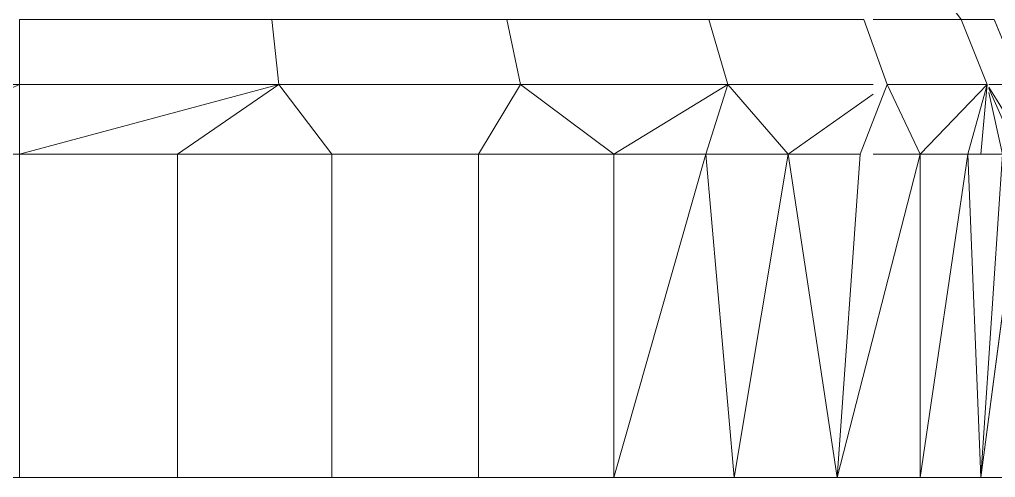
# Model space of a CAD drawing. Header units: centimetres. Extents: x -13467 to 3766, y -437 to 1921.
# Drawn here: x -8681.094 to -8677.474, y 94.029 to 95.729 of the extents above; entities that cross this region are included whole.
import ezdxf

# ---------------------------------------------------------------- set-up
doc = ezdxf.new("R2010")
doc.units = ezdxf.units.CM
doc.layers.add('G-IMPT', color=7, linetype='Continuous', lineweight=9)
doc.layers.add('M-EQPM', color=7, linetype='Continuous', lineweight=9)

# ---------------------------------------------------------------- blocks, each defined once
blk = doc.blocks.new('EQ-02-004 - EQ-02-004_dwg_Agrupar_896-1526219-Sección 1-1')
at = {"layer": 'G-IMPT'}
for p, q in [((-8681.0944, 95.7294), (-8681.0944, 95.4882)), ((-8680.1585, 95.7294), (-8681.0944, 95.7294)), ((-8680.1585, 95.7294), (-8680.1327, 95.4882)), ((-8680.1585, 95.7294), (-8680.1327, 95.4882)), ((-8680.1585, 95.7294), (-8679.2864, 95.7294)), ((-8679.2864, 95.7294), (-8679.2364, 95.4882)), ((-8679.2364, 95.4882), (-8679.2864, 95.7294)), ((-8678.5375, 95.7294), (-8678.4668, 95.4882)), ((-8678.5375, 95.7294), (-8677.9628, 95.7294)), ((-8678.5375, 95.7294), (-8677.9628, 95.7294)), ((-8677.8763, 95.4882), (-8677.9628, 95.7294)), ((-8677.9628, 95.7294), (-8677.8763, 95.4882)), ((-8677.5051, 95.4882), (-8677.6016, 95.7294)), ((-8677.3785, 95.4882), (-8677.4784, 95.7294)), ((-8682.0562, 95.4882), (-8681.0944, 95.4882)), ((-8681.0944, 95.4882), (-8681.681, 95.2294)), ((-8681.0944, 95.4882), (-8681.0944, 95.2294)), ((-8681.0944, 95.4882), (-8680.1327, 95.4882)), ((-8681.0944, 95.2294), (-8680.1327, 95.4882)), ((-8680.1327, 95.4882), (-8680.5078, 95.2294)), ((-8680.1327, 95.4882), (-8679.9356, 95.2294)), ((-8680.1327, 95.4882), (-8679.2364, 95.4882)), ((-8680.1327, 95.4882), (-8679.2364, 95.4882)), ((-8679.2364, 95.4882), (-8680.1327, 95.4882)), ((-8679.2364, 95.4882), (-8679.3919, 95.2294)), ((-8679.3919, 95.2294), (-8679.2364, 95.4882)), ((-8679.2364, 95.4882), (-8679.3919, 95.2294)), ((-8679.2364, 95.4882), (-8678.4668, 95.4882)), ((-8679.2364, 95.4882), (-8678.8902, 95.2294)), ((-8678.8902, 95.2294), (-8679.2364, 95.4882)), ((-8678.4668, 95.4882), (-8678.8902, 95.2294)), ((-8678.4668, 95.4882), (-8678.5489, 95.2294)), ((-8678.5489, 95.2294), (-8678.4669, 95.4882)), ((-8678.5489, 95.2294), (-8678.4669, 95.4882)), ((-8678.4668, 95.4882), (-8677.9279, 95.4882)), ((-8678.4668, 95.4882), (-8678.2429, 95.2294)), ((-8677.9279, 95.4882), (-8678.4668, 95.4882)), ((-8678.2429, 95.2294), (-8678.4668, 95.4882)), ((-8678.4668, 95.4882), (-8677.9279, 95.4882)), ((-8678.4668, 95.4882), (-8678.2429, 95.2294)), ((-8677.8763, 95.4882), (-8677.9764, 95.2294)), ((-8677.8763, 95.4882), (-8677.9764, 95.2294)), ((-8677.8763, 95.4882), (-8677.9764, 95.2294)), ((-8677.8763, 95.4882), (-8677.7531, 95.2294)), ((-8677.8763, 95.4882), (-8677.5051, 95.4882)), ((-8677.8763, 95.4882), (-8677.7531, 95.2294)), ((-8677.7531, 95.2294), (-8677.5051, 95.4882)), ((-8677.5051, 95.4882), (-8677.5762, 95.2294)), ((-8677.5762, 95.2294), (-8677.5051, 95.4882)), ((-8677.5279, 95.2294), (-8677.5051, 95.4882)), ((-8677.5279, 95.2294), (-8677.5051, 95.4882)), ((-8677.5279, 95.2294), (-8677.5051, 95.4882)), ((-8677.4986, 95.4882), (-8677.3785, 95.4882)), ((-8677.3785, 95.4882), (-8677.4986, 95.4882)), ((-8677.4986, 95.4778), (-8677.3444, 95.2294)), ((-8677.4986, 95.4778), (-8677.3444, 95.2294)), ((-8677.3906, 95.2294), (-8677.4986, 95.4736)), ((-8677.4986, 95.4736), (-8677.3906, 95.2294)), ((-8677.3906, 95.2294), (-8677.4986, 95.4736)), ((-8677.9279, 95.4518), (-8678.2429, 95.2294)), ((-8677.9279, 95.4518), (-8678.2429, 95.2294)), ((-8677.4986, 95.4588), (-8677.448, 95.2294)), ((-8677.4986, 95.4588), (-8677.448, 95.2294)), ((-8677.448, 95.2294), (-8677.4986, 95.4588)), ((-8681.681, 95.2294), (-8681.0944, 95.2294)), ((-8681.0944, 95.2294), (-8680.5078, 95.2294)), ((-8681.0944, 95.2294), (-8681.0944, 94.0294)), ((-8680.5078, 95.2294), (-8679.9356, 95.2294)), ((-8680.5078, 95.2294), (-8680.5078, 94.0294)), ((-8679.9356, 95.2294), (-8679.3919, 95.2294)), ((-8679.9356, 95.2294), (-8679.9356, 94.0294)), ((-8679.3919, 95.2294), (-8678.8902, 95.2294)), ((-8679.3919, 95.2294), (-8679.3919, 94.0294)), ((-8679.3919, 95.2294), (-8678.8902, 95.2294)), ((-8678.8902, 95.2294), (-8678.5489, 95.2294)), ((-8678.8902, 95.2294), (-8678.8902, 94.0294)), ((-8678.5489, 95.2294), (-8678.8902, 94.0294)), ((-8678.5489, 95.2294), (-8678.2429, 95.2294)), ((-8678.5489, 95.2294), (-8678.4428, 94.0294)), ((-8678.2429, 95.2294), (-8678.5489, 95.2294)), ((-8678.2429, 95.2294), (-8678.4428, 94.0294)), ((-8677.9764, 95.2294), (-8678.2429, 95.2294)), ((-8678.2429, 95.2294), (-8678.0606, 94.0294)), ((-8677.9764, 95.2294), (-8678.0606, 94.0294)), ((-8677.7531, 95.2294), (-8678.0606, 94.0294)), ((-8678.0606, 94.0294), (-8677.9764, 95.2294)), ((-8677.9279, 95.2294), (-8677.7531, 95.2294)), ((-8677.9279, 95.2294), (-8677.7531, 95.2294)), ((-8677.7531, 95.2294), (-8677.5762, 95.2294)), ((-8677.7531, 95.2294), (-8677.7531, 94.0294)), ((-8677.5762, 95.2294), (-8677.7531, 94.0294)), ((-8677.5762, 95.2294), (-8677.448, 95.2294)), ((-8677.5762, 95.2294), (-8677.5279, 94.0294)), ((-8677.448, 95.2294), (-8677.5762, 95.2294)), ((-8677.448, 95.2294), (-8677.5279, 94.0294)), ((-8677.3704, 95.2294), (-8677.5279, 94.0294)), ((-8681.681, 94.0294), (-8681.0944, 94.0294)), ((-8681.0944, 94.0294), (-8680.5078, 94.0294)), ((-8679.9356, 94.0294), (-8680.5078, 94.0294)), ((-8679.3919, 94.0294), (-8679.9356, 94.0294)), ((-8678.8902, 94.0294), (-8679.3919, 94.0294)), ((-8678.4428, 94.0294), (-8678.8902, 94.0294)), ((-8678.0606, 94.0294), (-8678.4428, 94.0294)), ((-8677.7531, 94.0294), (-8678.0606, 94.0294)), ((-8677.5279, 94.0294), (-8677.7531, 94.0294)), ((-8677.3906, 94.0294), (-8677.5279, 94.0294)), ((-8677.3906, 94.0294), (-8677.5279, 94.0294))]:
    blk.add_line(p, q, dxfattribs=at)
at = {"layer": 'G-IMPT', "flags": 128}
for points in [[(-8678.1005, 95.9365), (-8677.7551, 95.9365), (-8677.6016, 95.7294), (-8677.4784, 95.7294), (-8677.6016, 95.7294)], [(-8677.6016, 95.7294), (-8677.4784, 95.7294), (-8677.3785, 95.4882), (-8677.4784, 95.7294), (-8677.6016, 95.7294), (-8677.7551, 95.9365), (-8678.1005, 95.9365)], [(-8681.0944, 95.7294), (-8680.1585, 95.7294), (-8680.1327, 95.4882), (-8681.0944, 95.4882)], [(-8679.2364, 95.4882), (-8679.2864, 95.7294), (-8680.1585, 95.7294)], [(-8679.2864, 95.7294), (-8678.5375, 95.7294), (-8678.4668, 95.4882), (-8679.2364, 95.4882)], [(-8678.4668, 95.4882), (-8678.5375, 95.7294), (-8679.2864, 95.7294)], [(-8677.9628, 95.7294), (-8677.8763, 95.4882), (-8677.5051, 95.4882), (-8677.6016, 95.7294), (-8677.9279, 95.7294)], [(-8677.9279, 95.7294), (-8677.6016, 95.7294), (-8677.5051, 95.4882)], [(-8681.0944, 95.2294), (-8680.5078, 95.2294), (-8679.9356, 95.2294), (-8680.1326, 95.4882)], [(-8681.0944, 95.4882), (-8680.1327, 95.4882), (-8680.5078, 95.2294), (-8680.5078, 94.0294), (-8679.9356, 94.0294), (-8679.3919, 94.0294), (-8679.3919, 95.2294), (-8679.9356, 95.2294), (-8679.9356, 94.0294), (-8679.3919, 94.0294), (-8678.8902, 94.0294)], [(-8680.1327, 95.4882), (-8680.5078, 95.2294), (-8680.5078, 94.0294), (-8679.9356, 94.0294)], [(-8680.1326, 95.4882), (-8679.9356, 95.2294), (-8679.3919, 95.2294)], [(-8678.4668, 95.4882), (-8678.8902, 95.2294), (-8678.4668, 95.4882), (-8679.2364, 95.4882), (-8678.8902, 95.2294)], [(-8677.9279, 95.2294), (-8677.7531, 95.2294), (-8677.8763, 95.4882)], [(-8677.5762, 95.2294), (-8677.5051, 95.4882), (-8677.8763, 95.4882)], [(-8677.5279, 94.0294), (-8677.3704, 95.2294), (-8677.5279, 94.0294), (-8677.448, 95.2294), (-8677.3704, 95.2294), (-8677.3444, 95.2294), (-8677.3785, 95.4882), (-8677.3704, 95.2294), (-8677.3906, 94.0294)], [(-8677.4986, 95.4882), (-8677.3785, 95.4882), (-8677.4986, 95.4882)], [(-8677.4986, 95.4882), (-8677.3785, 95.4882), (-8677.3704, 95.2294), (-8677.3444, 95.2294), (-8677.3906, 94.0294), (-8677.3444, 95.2294), (-8677.3444, 94.0294), (-8677.3906, 94.0294), (-8677.3444, 94.0294)], [(-8677.4986, 95.4882), (-8677.3785, 95.4882), (-8677.3444, 95.2294), (-8677.4986, 95.4778)], [(-8677.9764, 95.2294), (-8678.2429, 95.2294), (-8677.9279, 95.4518)], [(-8679.9356, 94.0294), (-8679.9356, 95.2294), (-8680.5078, 95.2294), (-8681.0944, 95.2294)], [(-8678.8902, 95.2294), (-8679.3919, 95.2294), (-8679.3919, 94.0294), (-8678.8902, 94.0294)], [(-8678.8902, 94.0294), (-8678.8902, 95.2294), (-8678.5489, 95.2294)], [(-8678.8902, 94.0294), (-8678.4428, 94.0294), (-8678.5489, 95.2294), (-8678.8902, 94.0294), (-8678.5489, 95.2294), (-8678.8902, 95.2294)], [(-8678.8902, 95.2294), (-8678.8902, 94.0294), (-8678.4428, 94.0294), (-8678.0606, 94.0294)], [(-8678.2429, 95.2294), (-8678.5489, 95.2294), (-8678.4428, 94.0294), (-8678.2429, 95.2294), (-8678.4428, 94.0294), (-8678.0606, 94.0294)], [(-8677.7531, 95.2294), (-8678.0606, 94.0294), (-8677.7531, 95.2294), (-8677.7531, 94.0294), (-8678.0606, 94.0294), (-8678.2429, 95.2294)], [(-8678.0606, 94.0294), (-8678.2429, 95.2294), (-8677.9764, 95.2294)], [(-8677.9764, 95.2294), (-8678.0606, 94.0294), (-8677.7531, 94.0294), (-8677.5279, 94.0294)], [(-8677.7531, 95.2294), (-8677.5762, 95.2294), (-8677.7531, 95.2294), (-8677.7531, 94.0294), (-8677.5762, 95.2294), (-8677.7531, 94.0294), (-8677.5279, 94.0294), (-8677.5762, 95.2294), (-8677.448, 95.2294), (-8677.5279, 94.0294), (-8677.5762, 95.2294)], [(-8677.5279, 94.0294), (-8677.3906, 94.0294), (-8677.3704, 95.2294), (-8677.448, 95.2294)]]:
    blk.add_lwpolyline(points, dxfattribs=at)
for points in [[(-8681.0944, 95.2294), (-8680.1327, 95.4882)], [(-8677.7531, 95.2294), (-8677.5051, 95.4882)], [(-8681.0944, 94.0294), (-8680.5078, 94.0294)]]:
    blk.add_lwpolyline(points, close=True, dxfattribs=at)
blk = doc.blocks.new('EQ-02-004 - EQ-02-004_dwg_Agrupar_893-1526230-Sección 1-1')
at = {"layer": 'G-IMPT'}
for p, q in [((-8677.3785, 95.4882), (-8677.4784, 95.7294)), ((-8677.4986, 95.4882), (-8677.3785, 95.4882)), ((-8677.3785, 95.4882), (-8677.4986, 95.4882)), ((-8677.4986, 95.4778), (-8677.3444, 95.2294)), ((-8677.4986, 95.4778), (-8677.3444, 95.2294)), ((-8677.3906, 95.2294), (-8677.4986, 95.4736)), ((-8677.4986, 95.4736), (-8677.3906, 95.2294)), ((-8677.3906, 95.2294), (-8677.4986, 95.4736)), ((-8677.4986, 95.4588), (-8677.448, 95.2294)), ((-8677.4986, 95.4588), (-8677.448, 95.2294)), ((-8677.448, 95.2294), (-8677.4986, 95.4588))]:
    blk.add_line(p, q, dxfattribs=at)
at = {"layer": 'G-IMPT', "flags": 128}
for points in [[(-8677.6016, 95.7294), (-8677.4784, 95.7294), (-8677.3785, 95.4882), (-8677.4784, 95.7294), (-8677.6016, 95.7294)], [(-8677.4986, 95.4882), (-8677.3785, 95.4882), (-8677.4986, 95.4882)], [(-8677.4986, 95.4882), (-8677.3785, 95.4882), (-8677.3704, 95.2294)], [(-8677.4986, 95.4882), (-8677.3785, 95.4882), (-8677.3444, 95.2294), (-8677.4986, 95.4778)]]:
    blk.add_lwpolyline(points, dxfattribs=at)
blk = doc.blocks.new('EQ-02-004 - EQ-02-004_dwg-1526208-Sección 1-1')
for name in ['EQ-02-004 - EQ-02-004_dwg_Agrupar_896-1526219-Sección 1-1', 'EQ-02-004 - EQ-02-004_dwg_Agrupar_893-1526230-Sección 1-1']:
    blk.add_blockref(name, (0, 0))
blk = doc.blocks.new('EQ-02-004 - EQ-02-004-1526283-Sección 1-1')
blk.add_blockref('EQ-02-004 - EQ-02-004_dwg-1526208-Sección 1-1', (0, 0))
blk = doc.blocks.new('PQ_RVR_MEP-01_ZZ_ZZ_MO_T_A_rvt-1-Sección 1-1')
at = {"layer": 'M-EQPM', "lineweight": 9}
blk.add_blockref('EQ-02-004 - EQ-02-004-1526283-Sección 1-1', (0, 0), dxfattribs=at)

msp = doc.modelspace()

# ---------------------------------------------------------------- block references
at = {"lineweight": 5}
msp.add_blockref('PQ_RVR_MEP-01_ZZ_ZZ_MO_T_A_rvt-1-Sección 1-1', (0, 0), dxfattribs=at)

doc.saveas('drawing.dxf')
